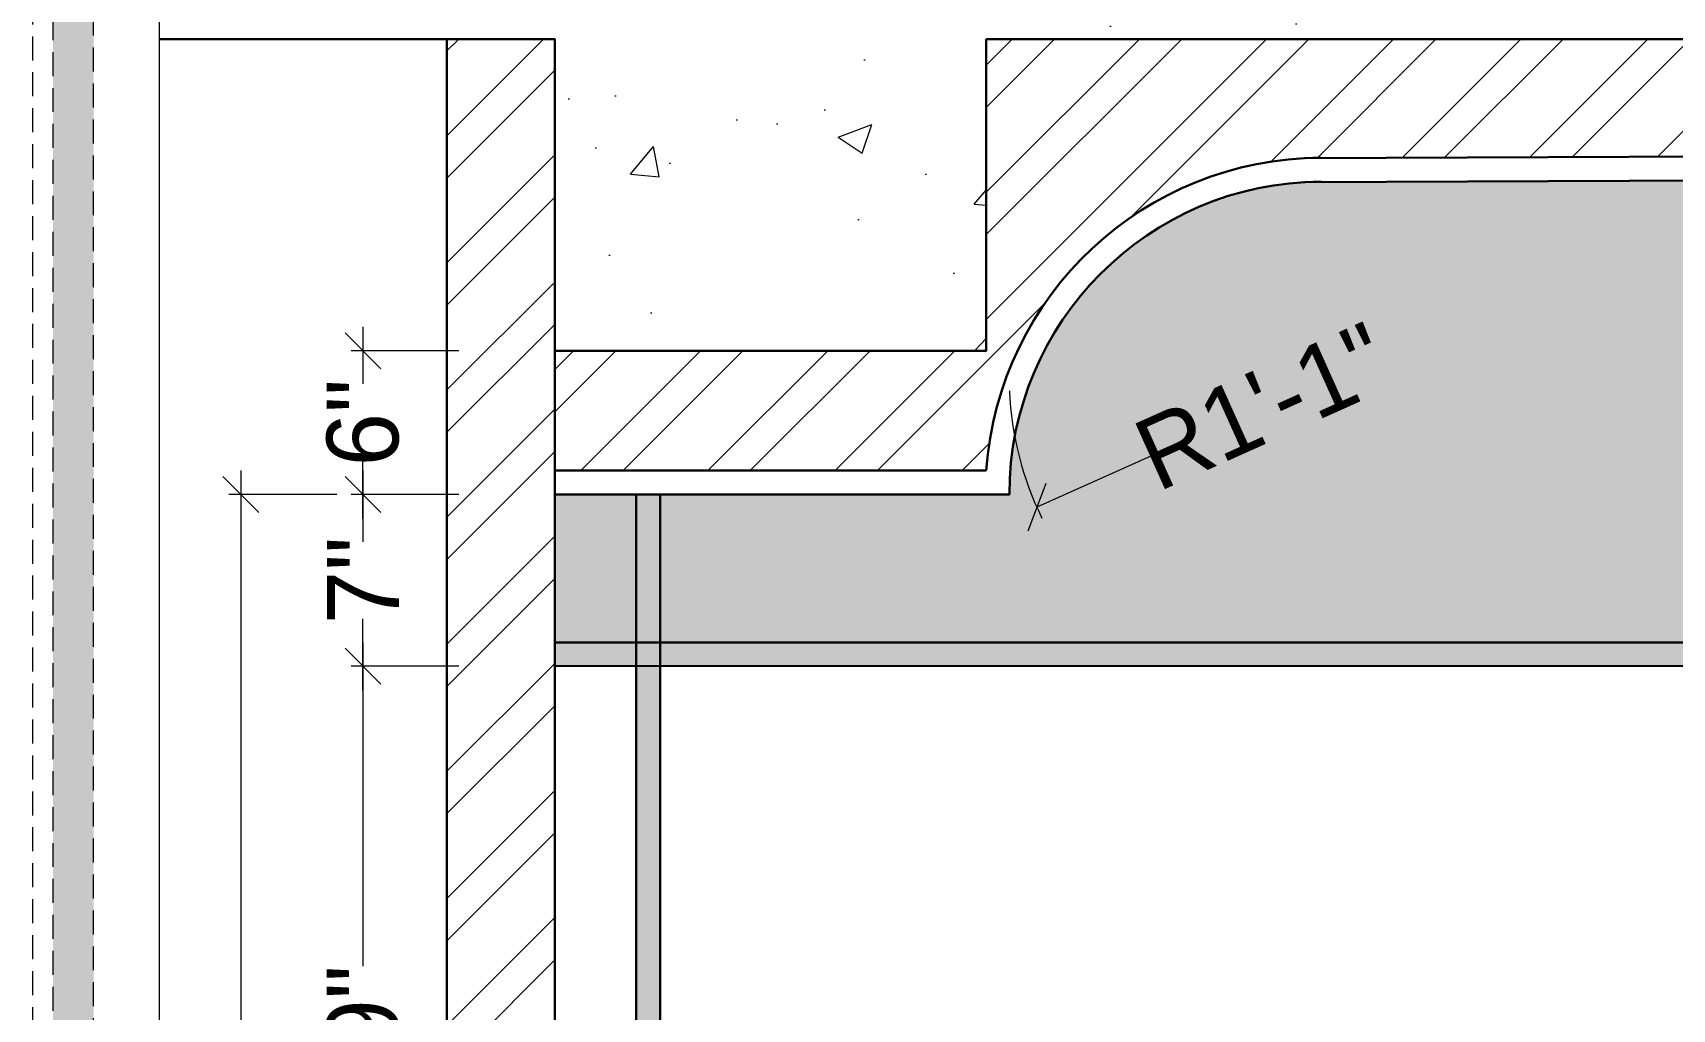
# Model space of a CAD drawing. Header units: millimetres. Extents: x 56222 to 3066687, y -650199 to -121287.
# Drawn here: x 134322.4 to 134390.8, y -183513.6 to -183472.9 of the extents above; entities that cross this region are included whole.
import ezdxf

# ---------------------------------------------------------------- set-up
doc = ezdxf.new("R2010")
doc.units = ezdxf.units.MM
doc.header["$MEASUREMENT"] = 0
doc.header["$PDMODE"] = 35
doc.linetypes.add('DASHED', pattern=[0.75, 0.5, -0.25])
doc.linetypes.add('DASHEDX2', pattern=[1.5, 1, -0.5])
doc.layers.get('Defpoints').update_dxf_attribs({"color": 220})
doc.layers.add('AR HATCH-7', color=7, linetype='Continuous')
for name, color, linetype, lineweight in [('Dimension', 10, 'DASHEDX2', 20), ('FURNI', 25, 'Continuous', 5), ('FURNITURE', 32, 'Continuous', 9), ('furniture dimensions', 1, 'DASHED', 0), ('FURNITURE-1', 252, 'Continuous', 13), ('GROUND FLOOR', 7, 'Continuous', 9), ('SECTION ( SLAB PLine )', 104, 'Continuous', 30), ('Text', 7, 'Continuous', 15), ('wall', 7, 'Continuous', 30), ('XX~SLAB ( BEAM )~ ( DIM )', 7, 'Continuous', 9)]:
    doc.layers.add(name, color=color, linetype=linetype, lineweight=lineweight)
doc.styles.add('century g', font='GOTHIC.TTF')
doc.dimstyles.new('Archana', dxfattribs={"dimtxt": 2, "dimasz": 0.75, "dimexe": 0.5, "dimexo": 0.5, "dimgap": 0, "dimtad": 0, "dimzin": 0, "dimdsep": 46, "dimlunit": 4, "dimtxsty": 'century g', "dimblk": 'OBLIQUE', "dimcen": 0, "dimdle": 1, "dimclrd": 256, "dimclre": 256, "dimclrt": 256, "dimadec": 0, "dimazin": 0, "dimtfac": 1, "dimtofl": 0, "dimtmove": 1, "dimatfit": 3, "dimfxl": 1, "dimfxlon": 1, "dimtolj": 1, "dimtzin": 0, "dimlwd": -1, "dimlwe": -1, "dimarcsym": 0})

# ---------------------------------------------------------------- blocks, each defined once
blk = doc.blocks.new('_Oblique')
at = {"layer": 'wall', "color": 0, "lineweight": -2}
blk.add_line((-0.5, -0.5), (0.5, 0.5), dxfattribs=at)
blk = doc.blocks.new('*D329')
at = {"layer": 'Defpoints', "color": 0, "linetype": 'Continuous', "lineweight": 30, "transparency": 16777216}
for p in [(134376.2405414567, -183487.3004358932), (134364.3331541345, -183492.6522613496)]:
    blk.add_point(p, dxfattribs=at)
at = {"layer": 'furniture dimensions', "color": 5, "linetype": 'Continuous', "transparency": 16777216}
blk.add_line((134369.0817985726, -183490.5179630775), (134364.3331541345, -183492.6522613496), dxfattribs=at)
at = {"layer": 'furniture dimensions', "color": 5, "linetype": 'ByBlock', "transparency": 16777216}
blk.add_arc((134376.2405414567, -183487.3004358932), 13.05480404134141, 182.1944327671117, 206.3961677767638, dxfattribs=at)
at = {"layer": 'furniture dimensions', "color": 5, "linetype": 'Continuous', "transparency": 16777216, "xscale": 1.5, "yscale": 1.5, "zscale": 1.5, "rotation": 204.2017350096521}
blk.add_blockref('_Oblique', (134364.3331541345, -183492.6522613496), dxfattribs=at)
at = {"layer": 'furniture dimensions', "linetype": 'Continuous', "lineweight": 0, "transparency": 16777216, "insert": (134373.728525373, -183488.4294721175), "char_height": 3, "attachment_point": 5, "rotation": 24.20173500965213, "style": 'century g'}
blk.add_mtext('\\A1;R1\'-1"', dxfattribs=at)
blk = doc.blocks.new('*D388')
at = {"layer": 'Defpoints', "color": 0, "linetype": 'Continuous', "lineweight": 30, "transparency": 16777216}
for p in [(134331.1292254974, -183492.1199417623), (134351.1053978592, -183492.1199417623), (134351.1053978593, -183556.9895244929, 6.604231155872553e-09)]:
    blk.add_point(p, dxfattribs=at)
at = {"layer": 'furniture dimensions', "color": 5, "linetype": 'Continuous', "transparency": 16777216}
for p, q in [((134331.1292254974, -183491.1199417623), (134331.1292254974, -183520.6216943785)), ((134335.1292254974, -183492.1199417623), (134330.6292254974, -183492.1199417623)), ((134331.1292254974, -183557.9895244929), (134331.1292254974, -183528.4877718768))]:
    blk.add_line(p, q, dxfattribs=at)
at = {"layer": 'furniture dimensions', "color": 5, "linetype": 'ByBlock', "transparency": 16777216}
blk.add_line((134335.1292254974, -183556.9895244929), (134330.6292254974, -183556.9895244929), dxfattribs=at)
at = {"layer": 'furniture dimensions', "color": 5, "linetype": 'Continuous', "transparency": 16777216, "xscale": 1.5, "yscale": 1.5, "zscale": 1.5}
for p, rotation in [((134331.1292254974, -183492.1199417623), 90), ((134331.1292254974, -183556.9895244929), 270)]:
    blk.add_blockref('_Oblique', p, dxfattribs=dict(at, rotation=rotation))
at = {"layer": 'furniture dimensions', "linetype": 'Continuous', "lineweight": 0, "transparency": 16777216, "insert": (134331.1292254973, -183524.5547331276), "char_height": 3, "attachment_point": 5, "rotation": 90, "style": 'century g'}
blk.add_mtext('\\A1;5\'-5"', dxfattribs=at)
blk = doc.blocks.new('*D389')
at = {"layer": 'Defpoints', "color": 0, "linetype": 'Continuous', "lineweight": 30, "transparency": 16777216}
for p in [(134336.221729534, -183499.2869285136), (134344.2213575775, -183499.2869285136), (134345.2213575775, -183532.2090494283, 6.604231155872553e-09)]:
    blk.add_point(p, dxfattribs=at)
at = {"layer": 'furniture dimensions', "color": 5, "linetype": 'Continuous', "transparency": 16777216}
for p, q in [((134336.221729534, -183498.2869285136), (134336.221729534, -183511.7925165033)), ((134340.221729534, -183499.2869285136), (134335.721729534, -183499.2869285136)), ((134336.221729534, -183533.2090494283), (134336.221729534, -183519.7034614387))]:
    blk.add_line(p, q, dxfattribs=at)
at = {"layer": 'furniture dimensions', "color": 5, "linetype": 'ByBlock', "transparency": 16777216}
blk.add_line((134340.221729534, -183532.2090494283), (134335.721729534, -183532.2090494283), dxfattribs=at)
at = {"layer": 'furniture dimensions', "color": 5, "linetype": 'Continuous', "transparency": 16777216, "xscale": 1.5, "yscale": 1.5, "zscale": 1.5}
for p, rotation in [((134336.221729534, -183499.2869285136), 90), ((134336.221729534, -183532.2090494283), 270)]:
    blk.add_blockref('_Oblique', p, dxfattribs=dict(at, rotation=rotation))
at = {"layer": 'furniture dimensions', "linetype": 'Continuous', "lineweight": 0, "transparency": 16777216, "insert": (134336.221729534, -183515.747988971), "char_height": 3, "attachment_point": 5, "rotation": 90, "style": 'century g'}
blk.add_mtext('\\A1;2\'-9"', dxfattribs=at)
blk = doc.blocks.new('*D390')
at = {"layer": 'Defpoints', "color": 0, "linetype": 'Continuous', "lineweight": 30, "transparency": 16777216}
for p in [(134336.2217295342, -183492.1199417623), (134344.2213575775, -183492.1199417623), (134344.2213575775, -183499.2869285136)]:
    blk.add_point(p, dxfattribs=at)
at = {"layer": 'furniture dimensions', "color": 5, "linetype": 'Continuous', "transparency": 16777216}
for p, q in [((134336.2217295342, -183491.1199417623), (134336.2217295342, -183494.099424261)), ((134340.2217295342, -183492.1199417623), (134335.7217295342, -183492.1199417623)), ((134336.2217295342, -183500.2869285136), (134336.2217295342, -183497.307446015))]:
    blk.add_line(p, q, dxfattribs=at)
at = {"layer": 'furniture dimensions', "color": 5, "linetype": 'ByBlock', "transparency": 16777216}
blk.add_line((134340.2217295342, -183499.2869285136), (134335.7217295342, -183499.2869285136), dxfattribs=at)
at = {"layer": 'furniture dimensions', "color": 5, "linetype": 'Continuous', "transparency": 16777216, "xscale": 1.5, "yscale": 1.5, "zscale": 1.5}
for p, rotation in [((134336.2217295342, -183492.1199417623), 90), ((134336.2217295342, -183499.2869285136), 270)]:
    blk.add_blockref('_Oblique', p, dxfattribs=dict(at, rotation=rotation))
at = {"layer": 'furniture dimensions', "linetype": 'Continuous', "lineweight": 0, "transparency": 16777216, "insert": (134336.2217295341, -183495.703435138), "char_height": 3, "attachment_point": 5, "rotation": 90, "style": 'century g'}
blk.add_mtext('\\A1;7"', dxfattribs=at)
blk = doc.blocks.new('*D391')
at = {"layer": 'Defpoints', "color": 0, "linetype": 'Continuous', "lineweight": 30, "transparency": 16777216}
for p in [(134336.2217295343, -183486.1199417624), (134344.2213575775, -183486.1199417624), (134344.2213575775, -183492.1199417623)]:
    blk.add_point(p, dxfattribs=at)
at = {"layer": 'furniture dimensions', "color": 5, "linetype": 'Continuous', "transparency": 16777216}
for p, q in [((134336.2217295343, -183485.1199417624), (134336.2217295343, -183487.5067534551)), ((134340.2217295343, -183486.1199417624), (134335.7217295343, -183486.1199417624)), ((134336.2217295343, -183493.1199417623), (134336.2217295343, -183490.7331300696))]:
    blk.add_line(p, q, dxfattribs=at)
at = {"layer": 'furniture dimensions', "color": 5, "linetype": 'ByBlock', "transparency": 16777216}
blk.add_line((134340.2217295343, -183492.1199417623), (134335.7217295343, -183492.1199417623), dxfattribs=at)
at = {"layer": 'furniture dimensions', "color": 5, "linetype": 'Continuous', "transparency": 16777216, "xscale": 1.5, "yscale": 1.5, "zscale": 1.5}
for p, rotation in [((134336.2217295343, -183486.1199417624), 90), ((134336.2217295343, -183492.1199417623), 270)]:
    blk.add_blockref('_Oblique', p, dxfattribs=dict(at, rotation=rotation))
at = {"layer": 'furniture dimensions', "linetype": 'Continuous', "lineweight": 0, "transparency": 16777216, "insert": (134336.2217295342, -183489.1199417624), "char_height": 3, "attachment_point": 5, "rotation": 90, "style": 'century g'}
blk.add_mtext('\\A1;6"', dxfattribs=at)

msp = doc.modelspace()

# ---------------------------------------------------------------- hatches: boundary and pattern name
at = {"layer": 'AR HATCH-7', "lineweight": 18, "true_color": 0x939598, "transparency": 33554687}
h = msp.add_hatch(dxfattribs=at)
h.set_pattern_fill('ANSI32', color=252, scale=10)
h.set_pattern_definition([(45, (1626.342245352309, -97.88634233048651), (-2.651650429449553, 2.651650429449553), []), (45, (1628.110012302309, -97.88634233048651), (-2.651650429449553, 2.651650429449553), [])])
h.paths.add_polyline_path([(134344.2213575774, -183473.1199417857), (134339.7213575774, -183473.1199417857), (134339.7213575774, -183597.1199417856), (134344.2213575774, -183597.1199417856)])
h.paths.add_polyline_path([(134503.2213575773, -183486.1199417623), (134498.7213575774, -183486.1199417623), (134498.7213575774, -183597.1199417856), (134503.2213575774, -183597.1199417856)])
at = {"layer": 'AR HATCH-7', "lineweight": 30, "true_color": 0xf2e8da, "transparency": 33554559}
h = msp.add_hatch(color=254, dxfattribs=at)
h.dxf.hatch_style = 1
edge = h.paths.add_edge_path()
edge.add_line((134498.7213575774, -183486.1199417623), (134494.2211213337, -183486.1199417623))
edge.add_line((134494.2211213337, -183486.1199417623), (134494.2209850392, -183478.6199375808))
edge.add_line((134494.2209850392, -183478.6199375808), (134375.548624459, -183479.0834867446))
edge.add_arc((134376.2405414569, -183492.1199417624), 13.05480404160551, 93.03815421160826, 179.9999999998723)
edge.add_line((134363.1857374153, -183492.1199417624), (134344.2213575774, -183492.1199417623))
edge.add_line((134344.2213575774, -183492.1199417623), (134344.2213575774, -183499.2869285136))
edge.add_line((134344.2213575774, -183499.2869285136), (134498.7213575774, -183499.2869285136))
edge.add_line((134498.7213575774, -183499.2869285136), (134498.7213575774, -183486.1199417623))
edge = h.paths.add_edge_path(flags=16)
edge.add_line((134407.246733372, -183492.4544542059), (134407.246733372, -183485.6401443675))
edge.add_line((134407.246733372, -183485.6401443675), (134443.1959817828, -183485.6401443675))
edge.add_line((134443.1959817828, -183485.6401443675), (134443.1959817828, -183492.4544542058))
edge.add_arc((134440.4938544639, -183491.9023469515), 2.757954761773342, 278.8514058850221, 348.4520935368883, ccw=False)
edge.add_line((134440.9182276236, -183494.6274564702), (134409.5244875312, -183494.6274564702))
edge.add_arc((134409.948860691, -183491.9023469513), 2.757954761896491, 191.5479064663029, 261.1485941135578, ccw=False)
h.paths.add_polyline_path([(134425.6066656949, -183492.2076001767), (134425.2213575774, -183492.2076001767), (134425.2213575774, -183487.6868468698), (134425.6066656949, -183487.6868468698)], flags=0)
at = {"layer": 'AR HATCH-7', "lineweight": 30, "true_color": 0xdec05f, "transparency": 33554687}
h = msp.add_hatch(color=53, dxfattribs=at)
h.dxf.hatch_style = 1
h.paths.add_polyline_path([(134348.6123171243, -183492.1199417623), (134347.6123171243, -183492.1199417623), (134347.6053966451, -183556.7836791733), (134348.6053966451, -183556.7836791733)])
at = {"layer": 'Dimension', "true_color": 0xd39e00}
h = msp.add_hatch(color=42, dxfattribs=at)
h.paths.add_polyline_path([(134323.2912494269, -183447.7341340866), (134323.2912494269, -183617.1601510787), (134563.995814291, -183617.1601510787), (134563.995814291, -183447.7341340866)])
h.paths.add_polyline_path([(134324.9805611425, -183449.4234458021), (134562.3065025754, -183449.4234458021), (134562.3065025754, -183615.4708393632), (134324.9805611425, -183615.4708393632)], flags=16)
at = {"layer": 'FURNITURE-1', "lineweight": 18, "true_color": 0xc7c8ca}
h = msp.add_hatch(dxfattribs=at)
h.set_pattern_fill('AR-CONC', color=9, scale=2)
h.set_pattern_definition([(49.99999999999999, (1626.342245352309, -100.8863423305447), (14.34520365201507, -1.255042699651902), [1.5, -16.5]), (355, (1626.342245352309, -100.8863423305447), (-2.77502667226, 15.04384267400024), [1.2, -13.2]), (100.45144446, (1627.537678972309, -100.9909292105447), (11.57017693454224, 13.78879981937259), [1.274803839999997, -14.02284223999998]), (46.18420000000001, (1626.342245352309, -96.88634233054472), (21.34482661343145, -3.310385615861531), [2.25, -24.75]), (96.63563549, (1628.120980252309, -97.16220847054473), (18.69323891348457, 19.48237201549101), [1.91220684, -21.0342752]), (351.1841639899999, (1626.342245352309, -96.88634233054472), (18.69323890109546, 19.4823720053998), [1.8, -19.80000002]), (21, (1628.342245352309, -97.88634233054472), (11.93814104236923, -8.052377813306776), [1.5, -16.5]), (326.0000000000001, (1628.342245352309, -97.88634233054472), (4.866306638431634, 14.50300090093706), [1.2, -13.2]), (71.45144474, (1629.337090432309, -98.55737381054473), (16.80444753459942, 6.450623056127077), [1.2748038, -14.02284224]), (37.50000000000001, (1626.342245352309, -100.8863423305447), (0.2431971063458134, 6.65787707662623), [0, -13.04, 0, -13.4, 0, -13.25]), (7.499999999999999, (1626.342245352309, -100.8863423305447), (5.261390748842972, 7.888234237647205), [0, -7.64, 0, -12.74, 0, -5.05]), (327.5, (1621.882245352309, -100.8863423305447), (10.67644872344818, -0.4510974346875951), [0, -5, 0, -15.6, 0, -20.7]), (317.5, (1619.882245352309, -100.8863423305447), (11.66372338684772, 2.002099646646355), [0, -6.5, 0, -10.36, 0, -14.7])])
h.paths.add_polyline_path([(134362.2213575774, -183473.1199417857), (134494.22088509, -183473.1199417857), (134494.2211213337, -183486.1199417623), (134503.2213575774, -183486.1199417623), (134503.2213575774, -183473.1199417857), (134507.412971265, -183473.1199417857), (134507.412971265, -183468.1199417857), (134327.7135697008, -183468.1199417857), (134327.7135697008, -183473.1199417857), (134344.2213575774, -183473.1199417857), (134344.2213575774, -183486.1199417623), (134362.2213575774, -183486.1199417623)])
at = {"layer": 'FURNITURE-1', "lineweight": 0, "transparency": 33554572}
h = msp.add_hatch(dxfattribs=at)
h.set_pattern_fill('ANSI32', color=6, scale=10)
h.set_pattern_definition([(45, (-18.98644268559292, -2.07573677477194), (-2.651650429449553, 2.651650429449553), []), (45, (-17.21867573559292, -2.07573677477194), (-2.651650429449553, 2.651650429449553), [])])
h.paths.add_polyline_path([(134494.22088509, -183473.1199417857), (134362.2213575774, -183473.1199417857), (134362.2213575774, -183486.1199417623), (134344.2213575774, -183486.1199417623), (134344.2213575774, -183491.1199417623), (134362.2213575774, -183491.1199417623, -0.3787852194493866), (134375.5206072452, -183478.0835885545), (134494.2209668664, -183477.6199300229)])

# ---------------------------------------------------------------- linework, layer by layer
at = {"layer": 'Dimension', "color": 42, "true_color": 0xd39e00, "elevation": 0.1188055700500966}
for points in [[(134322.446593569, -183446.8894782288), (134564.8404701487, -183446.8894782288), (134564.8404701487, -183618.0048069365), (134322.446593569, -183618.0048069365)], [(134323.2912494269, -183447.7341340866), (134563.995814291, -183447.7341340866), (134563.995814291, -183617.1601510787), (134323.2912494269, -183617.1601510787)], [(134324.9805611425, -183449.4234458021), (134562.3065025754, -183449.4234458021), (134562.3065025754, -183615.4708393632), (134324.9805611425, -183615.4708393632)]]:
    msp.add_lwpolyline(points, close=True, dxfattribs=at)
at = {"layer": 'FURNI', "color": 3, "lineweight": 30}
msp.add_line((134498.7213575774, -183498.2869285136), (134344.2213575774, -183498.2869285136), dxfattribs=at)
at = {"layer": 'FURNITURE', "lineweight": 25}
msp.add_line((134498.7213575774, -183499.2869285136), (134344.2213575774, -183499.2869285136), dxfattribs=at)
at = {"layer": 'FURNITURE', "lineweight": 30}
msp.add_lwpolyline([(134348.6123171243, -183492.1199417623), (134348.6053966451, -183556.7836791733), (134347.6053966451, -183556.7836791733), (134347.6123171243, -183492.1199417623)], close=True, dxfattribs=at)
at = {"layer": 'GROUND FLOOR', "color": 6, "lineweight": 30}
for p, q in [((134375.520607245, -183478.0835885545), (134494.2150259461, -183477.6199532289)), ((134375.5486244592, -183479.0834867446), (134494.218932042, -183478.6199456001)), ((134344.2213575774, -183491.1199417623), (134362.2213575774, -183491.1199417623)), ((134344.2213575774, -183492.1199417623), (134363.1857374153, -183492.1199417622))]:
    msp.add_line(p, q, dxfattribs=at)
for radius, end in [(14.05480404157424, 175.9199550919415), (13.05480404157424, 180)]:
    msp.add_arc((134376.2405414569, -183492.1199417624), radius, 90.22336798542848, end, dxfattribs=at)
at = {"layer": 'SECTION ( SLAB PLine )', "color": 1}
for p, q in [((134327.7135697008, -183473.1199417857), (134344.2213575774, -183473.1199417857)), ((134362.2213575774, -183473.1199417857), (134494.22088509, -183473.1199417857))]:
    msp.add_line(p, q, dxfattribs=at)
msp.add_lwpolyline([(134362.2213575774, -183473.1199417857), (134362.2213575774, -183486.1199417623), (134344.2213575774, -183486.1199417623), (134344.2213575774, -183473.1199417857)], dxfattribs=at)
at = {"layer": 'Text', "color": 251, "linetype": 'Continuous', "lineweight": 0, "true_color": 0x636466}
msp.add_lwpolyline([(134327.7135697008, -183463.3032440912), (134327.7135697008, -183529.4886104249), (134326.4526056645, -183530.2693025882), (134328.886661679, -183530.5193025882), (134327.7135697008, -183531.3562854519), (134327.7135697008, -183600.4853610854)], dxfattribs=at)
at = {"layer": 'XX~SLAB ( BEAM )~ ( DIM )', "lineweight": 30}
msp.add_lwpolyline([(134339.7213575774, -183473.1199417857), (134344.2213575774, -183473.1199417857), (134344.2213575774, -183597.1199417856), (134339.7213575774, -183597.1199417856)], close=True, dxfattribs=at)

# ---------------------------------------------------------------- dimensions: what is measured, and where the dimension line sits
at = {"layer": 'furniture dimensions', "color": 5, "linetype": 'Continuous', "lineweight": 0}
dim = msp.add_radius_dim(center=(134376.2405414567, -183487.3004358932), mpoint=(134364.3331541345, -183492.6522613496), dimstyle='Archana', override={"dimtxt": 3, "dimasz": 1.5, "dimdec": 0, "dimclrd": 5, "dimclre": 5, "dimfxl": 4}, dxfattribs=at)
dim.commit()
dim.dimension.update_dxf_attribs({"geometry": '*D329', "text_midpoint": (134373.728525373, -183488.4294721175), "dimtype": 164})
for base, p1, p2, picture, middle in [((134336.2217295343, -183486.1199417624), (134344.2213575774, -183492.1199417623), (134344.2213575774, -183486.1199417623), '*D391', (134336.2217295342, -183489.1199417624)), ((134331.1292254974, -183492.1199417623), (134351.1053978593, -183556.9895244929, 6.604231155872553e-09), (134351.1053978592, -183492.1199417623), '*D388', (134331.1292254973, -183524.5547331276)), ((134336.2217295342, -183492.1199417623), (134344.2213575774, -183499.2869285136), (134344.2213575774, -183492.1199417623), '*D390', (134336.2217295341, -183495.703435138)), ((134336.221729534, -183499.2869285136), (134345.2213575774, -183532.2090494283, 6.604231155872553e-09), (134344.2213575774, -183499.2869285136), '*D389', (134336.221729534, -183515.747988971))]:
    dim = msp.add_linear_dim(base=base, p1=p1, p2=p2, angle=90, dimstyle='Archana', override={"dimtxt": 3, "dimasz": 1.5, "dimdec": 0, "dimclrd": 5, "dimclre": 5, "dimfxl": 4}, dxfattribs=at)
    dim.commit()
    dim.dimension.update_dxf_attribs({"geometry": picture, "text_midpoint": middle})

doc.saveas('drawing.dxf')
